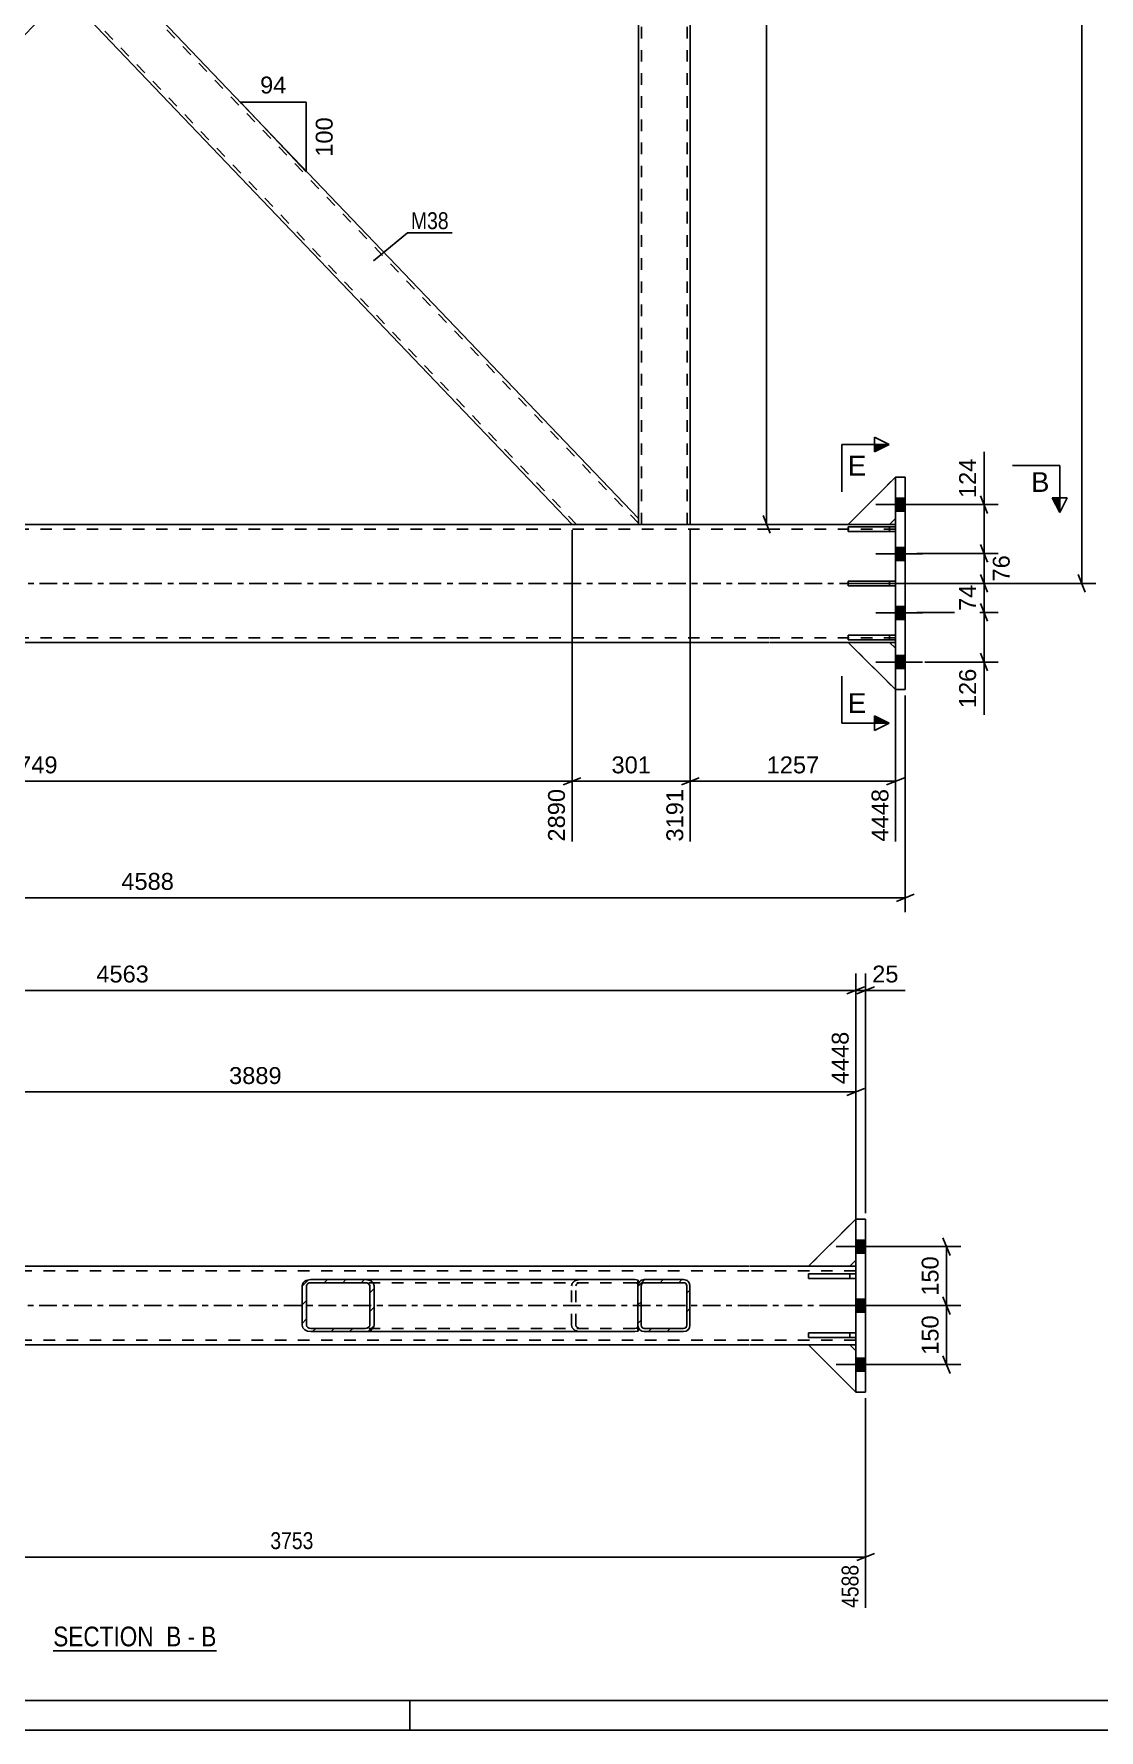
# Model space of a CAD drawing. Header units: millimetres. Extents: x 0 to 841, y 0 to 594.
# Drawn here: x 147.3 to 327.8, y 0 to 287.3 of the extents above; entities that cross this region are included whole.
import ezdxf

# ---------------------------------------------------------------- set-up
doc = ezdxf.new("R2010")
doc.units = ezdxf.units.MM
doc.linetypes.add('DXK_LINE_DOT2', pattern=[3.9198, 1.9599, -1.9599])
doc.linetypes.add('DXK_LINE_DOT3', pattern=[5.9187, 2.979, -0.9799, 0.9799, -0.9799])
doc.styles.add('Arial', font='ARIAL.TTF', dxfattribs={"height": 0.2})
doc.styles.add('Arial Narrow', font='ARIALN.TTF', dxfattribs={"height": 0.2})

# ---------------------------------------------------------------- blocks, each defined once
blk = doc.blocks.new('Unknown-318890635-1126')
at = {"color": 5, "linetype": 'Continuous'}
for p, q in [((5, 5), (836, 5)), ((211, 0), (211, 5)), ((0, 0), (841, 0))]:
    blk.add_line(p, q, dxfattribs=at)
blk = doc.blocks.new('Unknown-318890635-17 - 2607')
at = {"color": 6, "linetype": 'Continuous'}
blk.add_line((150.57, 13.44), (178.22, 13.44), dxfattribs=at)
at = {"color": 0, "linetype": 'Continuous'}
blk.add_wipeout([(168.68, 14.19), (168.68, 17.69), (150.57, 17.69), (150.57, 14.19)], dxfattribs=at)
at = {"color": 7, "linetype": 'Continuous', "style": 'Arial Narrow'}
blk.add_text('SECTION ', height=3.34, dxfattribs=at).set_placement((150.57, 14.19))
at = {"color": 0, "linetype": 'Continuous'}
blk.add_wipeout([(172.29, 14.19), (172.29, 17.69), (169.73, 17.69), (169.73, 14.19)], dxfattribs=at)
blk.add_wipeout([(174.61, 14.19), (174.61, 17.69), (173.34, 17.69), (173.34, 14.19)], dxfattribs=at)
at = {"color": 7, "linetype": 'Continuous', "style": 'Arial Narrow'}
blk.add_text('B', height=3.34, dxfattribs=at).set_placement((169.73, 14.19))
at = {"color": 0, "linetype": 'Continuous'}
blk.add_wipeout([(178.22, 14.19), (178.22, 17.69), (175.66, 17.69), (175.66, 14.19)], dxfattribs=at)
at = {"color": 7, "linetype": 'Continuous', "style": 'Arial Narrow'}
for s, p in [('B', (175.66, 14.19)), ('-', (173.34, 14.19))]:
    blk.add_text(s, height=3.34, dxfattribs=at).set_placement(p)
blk = doc.blocks.new('Bolt-318890635-4436 - 4290')
at = {"linetype": 'Continuous'}
for points in [[(293.31, 208.7), (293.31, 206.5), (294.97, 206.5), (294.97, 208.7)], [(293.31, 208.7), (293.31, 206.5), (294.97, 206.5), (294.97, 208.7)], [(293.31, 208.7), (293.31, 206.5), (294.97, 206.5), (294.97, 208.7)], [(293.31, 200.36), (293.31, 198.16), (294.97, 198.16), (294.97, 200.36)], [(293.31, 200.36), (293.31, 198.16), (294.97, 198.16), (294.97, 200.36)], [(293.31, 190.36), (293.31, 188.16), (294.97, 188.16), (294.97, 190.36)], [(293.31, 190.36), (293.31, 188.16), (294.97, 188.16), (294.97, 190.36)], [(293.31, 182.03), (293.31, 179.83), (294.97, 179.83), (294.97, 182.03)], [(293.31, 182.03), (293.31, 179.83), (294.97, 179.83), (294.97, 182.03)], [(293.31, 182.03), (293.31, 179.83), (294.97, 179.83), (294.97, 182.03)]]:
    blk.add_hatch(color=1, dxfattribs=at).paths.add_polyline_path(points)
at = {"color": 1, "linetype": 'Continuous'}
for p, q in [((297.91, 207.6), (289.97, 207.6)), ((297.91, 207.6), (289.97, 207.6)), ((297.91, 207.6), (289.97, 207.6)), ((294.97, 208.7), (293.31, 208.7)), ((294.97, 208.7), (293.31, 208.7)), ((294.97, 208.7), (293.31, 208.7)), ((294.97, 206.5), (293.31, 206.5)), ((294.97, 206.5), (293.31, 206.5)), ((294.97, 206.5), (293.31, 206.5)), ((297.91, 199.26), (289.97, 199.26)), ((297.91, 199.26), (289.97, 199.26)), ((294.97, 200.36), (293.31, 200.36)), ((294.97, 200.36), (293.31, 200.36)), ((294.97, 198.16), (293.31, 198.16)), ((294.97, 198.16), (293.31, 198.16)), ((294.97, 190.36), (293.31, 190.36)), ((294.97, 190.36), (293.31, 190.36)), ((297.91, 189.26), (289.97, 189.26)), ((297.91, 189.26), (289.97, 189.26)), ((294.97, 188.16), (293.31, 188.16)), ((294.97, 188.16), (293.31, 188.16)), ((294.97, 182.03), (293.31, 182.03)), ((294.97, 182.03), (293.31, 182.03)), ((294.97, 182.03), (293.31, 182.03)), ((297.91, 180.93), (289.97, 180.93)), ((297.91, 180.93), (289.97, 180.93)), ((297.91, 180.93), (289.97, 180.93)), ((294.97, 179.83), (293.31, 179.83)), ((294.97, 179.83), (293.31, 179.83)), ((294.97, 179.83), (293.31, 179.83))]:
    blk.add_line(p, q, dxfattribs=at)
blk = doc.blocks.new('Part-318890635-4358 - 4290')
at = {"color": 7, "linetype": 'DXK_LINE_DOT2'}
for p, q in [((249.74, 396.93), (258.54, 396.93)), ((249.74, 395.96), (249.74, 396.93)), ((250.27, 204.26), (250.27, 396.93)), ((258.01, 204.26), (258.01, 396.93)), ((249.74, 204.26), (249.74, 205.23)), ((258.54, 204.26), (249.74, 204.26))]:
    blk.add_line(p, q, dxfattribs=at)
at = {"color": 2, "linetype": 'Continuous'}
for p, q in [((258.54, 396.93), (258.54, 204.26)), ((249.74, 205.23), (249.74, 395.96))]:
    blk.add_line(p, q, dxfattribs=at)
blk = doc.blocks.new('Part-318890635-4422 - 4290')
at = {"color": 7, "linetype": 'DXK_LINE_DOT2'}
for p, q in [((285.31, 184.26), (292.31, 184.26)), ((293.31, 176.26), (285.31, 184.26)), ((292.31, 184.26), (293.31, 183.26)), ((293.31, 183.26), (293.31, 176.26))]:
    blk.add_line(p, q, dxfattribs=at)
blk = doc.blocks.new('Part-318890635-4416 - 4290')
at = {"color": 2, "linetype": 'Continuous'}
for p, q in [((285.31, 193.86), (285.31, 194.66)), ((293.31, 194.66), (285.31, 194.66)), ((293.31, 193.86), (285.31, 193.86)), ((293.31, 193.86), (293.31, 194.66))]:
    blk.add_line(p, q, dxfattribs=at)
at = {"color": 7, "linetype": 'DXK_LINE_DOT2'}
for p, q in [((292.31, 193.86), (292.31, 194.66)), ((293.31, 194.66), (293.31, 194.66)), ((293.31, 194.66), (293.31, 194.66)), ((293.31, 193.86), (293.31, 193.86)), ((293.31, 193.86), (293.31, 193.86))]:
    blk.add_line(p, q, dxfattribs=at)
blk = doc.blocks.new('Part-318890635-4352 - 4290')
at = {"color": 2, "linetype": 'Continuous'}
for p, q in [((153.21, 295), (158.56, 300.6)), ((249.74, 205.23), (158.56, 300.6)), ((152.47, 294.23), (153.21, 295)), ((238.49, 204.26), (152.47, 294.23)), ((249.74, 204.78), (249.74, 205.23)), ((249.76, 204.26), (249.74, 204.78))]:
    blk.add_line(p, q, dxfattribs=at)
at = {"color": 7, "linetype": 'DXK_LINE_DOT2'}
for p, q in [((249.74, 204.46), (158.19, 300.21)), ((152.53, 294.29), (153.21, 295)), ((152.84, 294.61), (152.87, 294.64)), ((239.23, 204.26), (152.84, 294.61)), ((249.76, 204.26), (238.49, 204.26)), ((249.74, 204.26), (249.74, 204.46)), ((249.74, 204.28), (249.74, 204.26))]:
    blk.add_line(p, q, dxfattribs=at)
blk = doc.blocks.new('Part-318890635-4377 - 4290')
at = {"color": 7, "linetype": 'DXK_LINE_DOT2'}
for p, q in [((55.2, 204.46), (239.23, 396.93)), ((65.72, 204.26), (249.74, 396.73)), ((249.76, 396.93), (238.49, 396.93)), ((249.74, 396.73), (249.74, 396.93)), ((152.47, 306.96), (146.38, 300.6)), ((152.47, 294.23), (158.56, 300.6)), ((66.45, 204.26), (55.19, 204.26)), ((55.2, 204.26), (55.2, 204.46))]:
    blk.add_line(p, q, dxfattribs=at)
at = {"color": 7, "linetype": 'DXK_LINE_DOT3'}
blk.add_line((60.37, 204.26), (244.58, 396.93), dxfattribs=at)
at = {"color": 2, "linetype": 'Continuous'}
for p, q in [((238.49, 396.93), (152.47, 306.96)), ((249.74, 396.41), (249.76, 396.93)), ((249.74, 395.96), (158.56, 300.6)), ((249.74, 395.96), (249.74, 396.41)), ((55.2, 205.23), (146.38, 300.6)), ((66.45, 204.26), (152.47, 294.23)), ((55.2, 204.78), (55.19, 204.26)), ((55.2, 205.23), (55.2, 204.78))]:
    blk.add_line(p, q, dxfattribs=at)
blk = doc.blocks.new('Part-318890635-4424 - 4290')
at = {"color": 7, "linetype": 'DXK_LINE_DOT2'}
for p, q in [((293.31, 212.26), (285.31, 204.26)), ((293.31, 205.26), (293.31, 212.26)), ((285.31, 204.26), (292.31, 204.26)), ((292.31, 204.26), (293.31, 205.26))]:
    blk.add_line(p, q, dxfattribs=at)
blk = doc.blocks.new('Part-318890635-4415 - 4290')
at = {"color": 2, "linetype": 'Continuous'}
for p, q in [((294.97, 212.26), (293.31, 212.26)), ((293.31, 212.26), (293.31, 176.26)), ((294.97, 212.26), (294.97, 176.26)), ((294.97, 176.26), (293.31, 176.26))]:
    blk.add_line(p, q, dxfattribs=at)
blk = doc.blocks.new('Part-318890635-4417 - 4290')
at = {"color": 2, "linetype": 'Continuous'}
for p, q in [((285.31, 203.03), (285.31, 203.83)), ((293.31, 203.83), (285.31, 203.83)), ((293.31, 203.03), (285.31, 203.03)), ((293.31, 203.03), (293.31, 203.83))]:
    blk.add_line(p, q, dxfattribs=at)
at = {"color": 7, "linetype": 'DXK_LINE_DOT2'}
for p, q in [((292.31, 203.03), (292.31, 203.83)), ((293.31, 203.83), (293.31, 203.83)), ((293.31, 203.83), (293.31, 203.83)), ((293.31, 203.03), (293.31, 203.03)), ((293.31, 203.03), (293.31, 203.03))]:
    blk.add_line(p, q, dxfattribs=at)
blk = doc.blocks.new('Part-318890635-4418 - 4290')
at = {"color": 2, "linetype": 'Continuous'}
for p, q in [((285.31, 184.7), (285.31, 185.5)), ((293.31, 185.5), (285.31, 185.5)), ((293.31, 184.7), (285.31, 184.7)), ((293.31, 184.7), (293.31, 185.5))]:
    blk.add_line(p, q, dxfattribs=at)
at = {"color": 7, "linetype": 'DXK_LINE_DOT2'}
for p, q in [((292.31, 184.7), (292.31, 185.5)), ((293.31, 185.5), (293.31, 185.5)), ((293.31, 185.5), (293.31, 185.5)), ((293.31, 184.7), (293.31, 184.7)), ((293.31, 184.7), (293.31, 184.7))]:
    blk.add_line(p, q, dxfattribs=at)
blk = doc.blocks.new('Part-318890635-4409 - 4290')
at = {"color": 2, "linetype": 'Continuous'}
for p, q in [((45.8, 195.3), (45.8, 204.26)), ((271.87, 204.26), (45.8, 204.26)), ((285.31, 204.26), (271.97, 204.26)), ((293.31, 204.26), (292.31, 204.26)), ((271.87, 184.26), (63.47, 184.26)), ((285.31, 184.26), (271.97, 184.26)), ((293.31, 184.26), (292.31, 184.26))]:
    blk.add_line(p, q, dxfattribs=at)
at = {"color": 7, "linetype": 'DXK_LINE_DOT2'}
for p, q in [((292.31, 204.26), (285.31, 204.26)), ((293.31, 184.26), (293.31, 204.26)), ((271.87, 203.46), (45.8, 203.46)), ((293.31, 203.46), (271.97, 203.46)), ((45.8, 184.26), (45.8, 195.3)), ((271.87, 185.06), (45.8, 185.06)), ((63.47, 184.26), (45.8, 184.26)), ((293.31, 185.06), (271.97, 185.06)), ((292.31, 184.26), (285.31, 184.26))]:
    blk.add_line(p, q, dxfattribs=at)
at = {"color": 7, "linetype": 'DXK_LINE_DOT3'}
for p, q in [((35.8, 194.26), (271.87, 194.26)), ((271.97, 194.26), (303.31, 194.26))]:
    blk.add_line(p, q, dxfattribs=at)
blk = doc.blocks.new('Part-318890635-4419 - 4290')
at = {"color": 7, "linetype": 'DXK_LINE_DOT2'}
for p, q in [((293.31, 194.66), (285.31, 194.66)), ((285.31, 194.66), (285.31, 193.86)), ((285.31, 193.86), (293.31, 193.86)), ((292.31, 193.86), (292.31, 194.66)), ((293.31, 193.86), (293.31, 194.66))]:
    blk.add_line(p, q, dxfattribs=at)
blk = doc.blocks.new('Part-318890635-4420 - 4290')
at = {"color": 7, "linetype": 'DXK_LINE_DOT2'}
for p, q in [((293.31, 203.83), (285.31, 203.83)), ((285.31, 203.83), (285.31, 203.03)), ((285.31, 203.03), (293.31, 203.03)), ((292.31, 203.03), (292.31, 203.83)), ((293.31, 203.03), (293.31, 203.83))]:
    blk.add_line(p, q, dxfattribs=at)
blk = doc.blocks.new('Part-318890635-4421 - 4290')
at = {"color": 7, "linetype": 'DXK_LINE_DOT2'}
for p, q in [((293.31, 185.5), (285.31, 185.5)), ((285.31, 185.5), (285.31, 184.7)), ((285.31, 184.7), (293.31, 184.7)), ((292.31, 184.7), (292.31, 185.5)), ((293.31, 184.7), (293.31, 185.5))]:
    blk.add_line(p, q, dxfattribs=at)
blk = doc.blocks.new('Part-318890635-4423 - 4290')
at = {"color": 2, "linetype": 'Continuous'}
for p, q in [((285.31, 184.26), (292.31, 184.26)), ((293.31, 176.26), (285.31, 184.26)), ((292.31, 184.26), (293.31, 183.26))]:
    blk.add_line(p, q, dxfattribs=at)
at = {"color": 7, "linetype": 'DXK_LINE_DOT2'}
for p, q in [((293.31, 183.26), (293.31, 183.26)), ((293.31, 183.26), (293.31, 176.26)), ((293.31, 183.26), (293.31, 183.26)), ((293.31, 176.26), (293.31, 176.26)), ((293.31, 176.26), (293.31, 176.26))]:
    blk.add_line(p, q, dxfattribs=at)
blk = doc.blocks.new('Part-318890635-4425 - 4290')
at = {"color": 2, "linetype": 'Continuous'}
for p, q in [((293.31, 212.26), (285.31, 204.26)), ((292.31, 204.26), (285.31, 204.26)), ((293.31, 205.26), (292.31, 204.26))]:
    blk.add_line(p, q, dxfattribs=at)
at = {"color": 7, "linetype": 'DXK_LINE_DOT2'}
for p, q in [((293.31, 205.26), (293.31, 212.26)), ((293.31, 212.26), (293.31, 212.26)), ((293.31, 212.26), (293.31, 212.26)), ((293.31, 205.26), (293.31, 205.26)), ((293.31, 205.26), (293.31, 205.26))]:
    blk.add_line(p, q, dxfattribs=at)
blk = doc.blocks.new('Part-318890635-2615 - 2607')
at = {"color": 2, "linetype": 'Continuous'}
for p, q in [((288.24, 86.58), (286.57, 86.58)), ((286.57, 86.58), (286.57, 57.25)), ((288.24, 86.58), (288.24, 57.25)), ((288.24, 57.25), (286.57, 57.25))]:
    blk.add_line(p, q, dxfattribs=at)
blk = doc.blocks.new('Part-318890635-2619 - 2607')
at = {"color": 2, "linetype": 'Continuous'}
for p, q in [((285.57, 65.25), (278.57, 65.25)), ((278.57, 65.25), (286.57, 57.25)), ((286.57, 64.25), (285.57, 65.25))]:
    blk.add_line(p, q, dxfattribs=at)
at = {"color": 7, "linetype": 'DXK_LINE_DOT2'}
for p, q in [((286.57, 64.25), (286.57, 64.25)), ((286.57, 64.25), (286.57, 64.25)), ((286.57, 57.25), (286.57, 64.25)), ((286.57, 57.25), (286.57, 64.25)), ((286.57, 57.25), (286.57, 57.25)), ((286.57, 57.25), (286.57, 57.25))]:
    blk.add_line(p, q, dxfattribs=at)
blk = doc.blocks.new('Part-318890635-2677 - 2607')
at = {"linetype": 'Continuous'}
h = blk.add_hatch(dxfattribs=at)
h.set_pattern_fill('', scale=0.7, style=0, pattern_type=0)
h.set_pattern_definition([(45, (257.8136, 67.5938), (-1.57154, 1.57154), [])])
h.paths.add_polyline_path([(257.41, 67.51), (257.81, 67.59), (258.16, 67.83), (258.39, 68.17), (258.47, 68.58), (258.47, 75.25), (258.39, 75.65), (258.16, 76), (257.81, 76.23), (257.41, 76.31), (250.74, 76.31), (250.33, 76.23), (249.98, 76), (249.75, 75.65), (249.67, 75.25), (249.67, 68.58), (249.75, 68.17), (249.98, 67.83), (250.33, 67.59), (250.74, 67.51)])
h.paths.add_polyline_path([(250.53, 68.09), (250.36, 68.2), (250.25, 68.38), (250.21, 68.58), (250.21, 75.25), (250.25, 75.45), (250.36, 75.62), (250.53, 75.74), (250.74, 75.78), (257.41, 75.78), (257.61, 75.74), (257.78, 75.62), (257.9, 75.45), (257.94, 75.25), (257.94, 68.58), (257.9, 68.38), (257.78, 68.2), (257.61, 68.09), (257.41, 68.05), (250.74, 68.05)])
at = {"color": 7, "linetype": 'DXK_LINE_DOT2'}
for p, q in [((249.67, 75.25), (249.75, 75.65)), ((249.67, 68.58), (249.67, 75.25)), ((250.25, 75.45), (250.21, 75.25)), ((250.21, 68.58), (250.21, 75.25)), ((250.33, 76.23), (250.74, 76.31)), ((250.74, 75.78), (250.53, 75.74)), ((257.41, 76.31), (250.74, 76.31)), ((250.74, 75.78), (257.41, 75.78)), ((257.41, 76.31), (257.41, 76.31)), ((257.41, 76.31), (257.81, 76.23)), ((257.61, 75.74), (257.41, 75.78)), ((257.94, 75.25), (257.9, 75.45)), ((257.94, 68.58), (257.94, 75.25)), ((258.39, 75.65), (258.47, 75.25)), ((258.47, 68.58), (258.47, 75.25)), ((249.75, 68.17), (249.67, 68.58)), ((250.21, 68.58), (250.25, 68.38)), ((250.74, 67.51), (250.33, 67.59)), ((250.53, 68.09), (250.74, 68.05)), ((250.74, 68.05), (257.41, 68.05)), ((250.74, 67.51), (257.41, 67.51)), ((257.41, 68.05), (257.61, 68.09)), ((257.81, 67.59), (257.41, 67.51)), ((257.9, 68.38), (257.94, 68.58)), ((258.47, 68.58), (258.39, 68.17))]:
    blk.add_line(p, q, dxfattribs=at)
at = {"color": 2, "linetype": 'Continuous'}
for p, q in [((249.75, 75.65), (249.67, 75.25)), ((249.67, 75.25), (249.67, 75.25)), ((249.67, 68.58), (249.67, 75.25)), ((250.21, 75.25), (250.25, 75.45)), ((250.21, 75.25), (250.21, 75.25)), ((250.21, 68.58), (250.21, 75.25)), ((250.74, 76.31), (250.33, 76.23)), ((250.53, 75.74), (250.74, 75.78)), ((250.74, 76.31), (250.74, 76.31)), ((250.74, 76.31), (257.41, 76.31)), ((250.74, 75.78), (250.74, 75.78)), ((250.74, 75.78), (257.41, 75.78)), ((257.41, 76.31), (257.41, 76.31)), ((257.81, 76.23), (257.41, 76.31)), ((257.41, 75.78), (257.41, 75.78)), ((257.41, 75.78), (257.61, 75.74)), ((257.9, 75.45), (257.94, 75.25)), ((257.94, 75.25), (257.94, 75.25)), ((257.94, 68.58), (257.94, 75.25)), ((258.47, 75.25), (258.39, 75.65)), ((258.47, 75.25), (258.47, 75.25)), ((258.47, 68.58), (258.47, 75.25)), ((249.67, 68.58), (249.67, 68.58)), ((249.67, 68.58), (249.75, 68.17)), ((250.21, 68.58), (250.21, 68.58)), ((250.25, 68.38), (250.21, 68.58)), ((250.33, 67.59), (250.74, 67.51)), ((250.74, 68.05), (250.53, 68.09)), ((250.74, 68.05), (250.74, 68.05)), ((250.74, 68.05), (257.41, 68.05)), ((250.74, 67.51), (250.74, 67.51)), ((250.74, 67.51), (257.41, 67.51)), ((257.61, 68.09), (257.41, 68.05)), ((257.41, 68.05), (257.41, 68.05)), ((257.41, 67.51), (257.81, 67.59)), ((257.41, 67.51), (257.41, 67.51)), ((257.94, 68.58), (257.9, 68.38)), ((257.94, 68.58), (257.94, 68.58)), ((258.39, 68.17), (258.47, 68.58)), ((258.47, 68.58), (258.47, 68.58))]:
    blk.add_line(p, q, dxfattribs=at)
at = {"color": 7, "linetype": 'DXK_LINE_DOT2'}
for centre, radius, start, end in [((250.74, 75.25), 1.07, 112.5, 157.5), ((250.74, 75.25), 0.533, 112.5, 157.5), ((257.41, 75.25), 0.533, 22.5, 67.5), ((257.41, 75.25), 1.07, 22.5, 67.5), ((250.74, 68.58), 1.07, 202.5, 247.5), ((250.74, 68.58), 0.533, 202.5, 247.5), ((257.41, 68.58), 0.533, 292.5, 337.5), ((257.41, 68.58), 1.07, 292.5, 337.5)]:
    blk.add_arc(centre, radius, start, end, dxfattribs=at)
at = {"color": 2, "linetype": 'Continuous'}
for centre, radius, start, end in [((250.74, 75.25), 1.07, 112.5, 157.5), ((250.74, 75.25), 0.533, 112.5, 157.5), ((257.41, 75.25), 0.533, 22.5, 67.5), ((257.41, 75.25), 1.07, 22.5, 67.5), ((250.74, 68.58), 1.07, 202.5, 247.5), ((250.74, 68.58), 0.533, 202.5, 247.5), ((257.41, 68.58), 0.533, 292.5, 337.5), ((257.41, 68.58), 1.07, 292.5, 337.5)]:
    blk.add_arc(centre, radius, start, end, dxfattribs=at)
blk = doc.blocks.new('Part-318890635-2613 - 2607')
at = {"color": 2, "linetype": 'Continuous'}
for p, q in [((45.74, 78.58), (45.74, 76.98)), ((268.47, 78.58), (45.74, 78.58)), ((286.57, 78.58), (268.57, 78.58)), ((45.74, 66.85), (45.74, 76.98)), ((45.74, 65.25), (45.74, 66.85)), ((268.47, 65.25), (45.74, 65.25)), ((278.57, 65.25), (268.57, 65.25)), ((286.57, 65.25), (285.57, 65.25))]:
    blk.add_line(p, q, dxfattribs=at)
at = {"color": 7, "linetype": 'DXK_LINE_DOT2'}
for p, q in [((45.74, 78.58), (45.74, 78.11)), ((268.47, 77.78), (45.74, 77.78)), ((286.57, 77.78), (268.57, 77.78)), ((286.57, 78.58), (286.57, 65.25)), ((45.74, 66.85), (45.74, 65.37)), ((268.47, 66.05), (45.74, 66.05)), ((286.57, 66.05), (268.57, 66.05)), ((285.57, 65.25), (278.57, 65.25))]:
    blk.add_line(p, q, dxfattribs=at)
at = {"color": 7, "linetype": 'DXK_LINE_DOT3'}
for p, q in [((35.74, 71.91), (268.47, 71.91)), ((268.57, 71.91), (296.57, 71.91))]:
    blk.add_line(p, q, dxfattribs=at)
blk = doc.blocks.new('Part-318890635-2622 - 2607')
at = {"color": 7, "linetype": 'DXK_LINE_DOT2'}
for p, q in [((285.57, 65.25), (278.57, 65.25)), ((278.57, 65.25), (286.57, 57.25)), ((286.57, 64.25), (285.57, 65.25)), ((286.57, 57.25), (286.57, 64.25)), ((286.57, 64.25), (286.57, 57.25))]:
    blk.add_line(p, q, dxfattribs=at)
blk = doc.blocks.new('Part-318890635-2680 - 2607')
at = {"linetype": 'Continuous'}
h = blk.add_hatch(dxfattribs=at)
h.set_pattern_fill('', scale=0.7, style=0, pattern_type=0)
h.set_pattern_definition([(45, (204.0221, 67.5938), (-1.57154, 1.57154), [])])
h.paths.add_polyline_path([(203.46, 67.51), (204.02, 67.59), (204.5, 67.83), (204.82, 68.17), (204.93, 68.58), (204.93, 75.25), (204.82, 75.65), (204.5, 76), (204.02, 76.23), (203.46, 76.31), (194.23, 76.31), (193.67, 76.23), (193.19, 76), (192.87, 75.65), (192.76, 75.25), (192.76, 68.58), (192.87, 68.17), (193.19, 67.83), (193.67, 67.59), (194.23, 67.51)])
h.paths.add_polyline_path([(193.95, 68.09), (193.71, 68.2), (193.55, 68.38), (193.5, 68.58), (193.5, 75.25), (193.55, 75.45), (193.71, 75.62), (193.95, 75.74), (194.23, 75.78), (203.46, 75.78), (203.74, 75.74), (203.98, 75.62), (204.14, 75.45), (204.2, 75.25), (204.2, 68.58), (204.14, 68.38), (203.98, 68.2), (203.74, 68.09), (203.46, 68.05), (194.23, 68.05)])
at = {"color": 2, "linetype": 'Continuous'}
for p, q in [((192.87, 75.65), (192.76, 75.25)), ((192.76, 68.58), (192.76, 75.25)), ((193.5, 75.25), (193.55, 75.45)), ((193.5, 68.58), (193.5, 75.25)), ((194.23, 76.31), (193.67, 76.23)), ((193.95, 75.74), (194.23, 75.78)), ((194.23, 76.31), (203.46, 76.31)), ((194.23, 75.78), (203.46, 75.78)), ((249.12, 76.31), (203.46, 76.31)), ((204.02, 76.23), (203.46, 76.31)), ((203.46, 75.78), (203.74, 75.74)), ((204.14, 75.45), (204.2, 75.25)), ((204.2, 68.58), (204.2, 75.25)), ((204.93, 75.25), (204.82, 75.65)), ((204.93, 68.58), (204.93, 75.25)), ((249.12, 76.31), (249.69, 76.23)), ((249.67, 75.59), (249.69, 76.23)), ((249.69, 76.23), (249.67, 76)), ((249.67, 76), (249.67, 75.65)), ((249.67, 75.65), (249.67, 75.25)), ((192.76, 68.58), (192.87, 68.17)), ((193.55, 68.38), (193.5, 68.58)), ((193.67, 67.59), (194.23, 67.51)), ((194.23, 68.05), (193.95, 68.09)), ((194.23, 68.05), (203.46, 68.05)), ((194.23, 67.51), (203.46, 67.51)), ((203.74, 68.09), (203.46, 68.05)), ((203.46, 67.51), (204.02, 67.59)), ((249.12, 67.51), (203.46, 67.51)), ((204.2, 68.58), (204.14, 68.38)), ((204.82, 68.17), (204.93, 68.58)), ((249.12, 67.51), (249.69, 67.59)), ((249.67, 67.83), (249.67, 68.58)), ((249.69, 67.59), (249.67, 68.23)), ((249.69, 67.59), (249.67, 67.83))]:
    blk.add_line(p, q, dxfattribs=at)
at = {"color": 7, "linetype": 'DXK_LINE_DOT2'}
for p, q in [((203.46, 76.31), (194.23, 76.31)), ((249.12, 75.78), (194.23, 75.78)), ((238.42, 75.25), (238.54, 75.65)), ((238.42, 68.58), (238.42, 75.25)), ((239.22, 75.45), (239.16, 75.25)), ((239.16, 68.58), (239.16, 75.25)), ((239.33, 76.23), (239.9, 76.31)), ((239.9, 75.78), (239.62, 75.74)), ((249.41, 75.74), (249.12, 75.78)), ((249.64, 75.62), (249.41, 75.74)), ((249.67, 75.59), (249.64, 75.62)), ((249.67, 68.58), (249.67, 75.25)), ((249.12, 68.05), (194.23, 68.05)), ((203.46, 67.51), (194.23, 67.51)), ((238.54, 68.17), (238.42, 68.58)), ((239.16, 68.58), (239.22, 68.38)), ((239.9, 67.51), (239.33, 67.59)), ((239.62, 68.09), (239.9, 68.05)), ((249.12, 68.05), (249.41, 68.09)), ((249.41, 68.09), (249.64, 68.2)), ((249.64, 68.2), (249.67, 68.23)), ((249.67, 68.23), (249.67, 68.38))]:
    blk.add_line(p, q, dxfattribs=at)
at = {"color": 2, "linetype": 'Continuous'}
for centre, radius, start, end in [((194, 74.93), 1.35, 104.3888, 147.3288), ((194.12, 75.09), 0.673, 104.3888, 147.3288), ((203.57, 75.09), 0.673, 32.6712, 75.6112), ((203.69, 74.93), 1.35, 32.6712, 75.6112), ((194, 68.9), 1.35, 212.6712, 255.6112), ((194.12, 68.74), 0.673, 212.6712, 255.6112), ((203.57, 68.74), 0.673, 284.3888, 327.3288), ((203.69, 68.9), 1.35, 284.3888, 327.3288)]:
    blk.add_arc(centre, radius, start, end, dxfattribs=at)
at = {"color": 7, "linetype": 'DXK_LINE_DOT2'}
for centre, radius, start, end in [((239.67, 74.93), 1.35, 104.3888, 147.3288), ((239.78, 75.09), 0.673, 104.3888, 147.3288), ((239.67, 68.9), 1.35, 212.6712, 255.6112), ((239.78, 68.74), 0.673, 212.6712, 255.6112)]:
    blk.add_arc(centre, radius, start, end, dxfattribs=at)
blk = doc.blocks.new('Part-318890635-2616 - 2607')
at = {"color": 7, "linetype": 'DXK_LINE_DOT2'}
for p, q in [((285.57, 65.25), (278.57, 65.25)), ((278.57, 65.25), (286.57, 57.25)), ((286.57, 64.25), (285.57, 65.25)), ((286.57, 57.25), (286.57, 64.25)), ((286.57, 64.25), (286.57, 57.25))]:
    blk.add_line(p, q, dxfattribs=at)
blk = doc.blocks.new('Part-318890635-2625 - 2607')
at = {"color": 7, "linetype": 'DXK_LINE_DOT2'}
for p, q in [((278.57, 78.58), (286.57, 86.58)), ((286.57, 86.58), (286.57, 79.58)), ((286.57, 79.58), (286.57, 86.58)), ((285.57, 78.58), (278.57, 78.58)), ((286.57, 79.58), (285.57, 78.58))]:
    blk.add_line(p, q, dxfattribs=at)
blk = doc.blocks.new('Part-318890635-2628 - 2607')
at = {"color": 2, "linetype": 'Continuous'}
for p, q in [((286.57, 86.58), (278.57, 78.58)), ((285.57, 78.58), (278.57, 78.58)), ((286.57, 79.58), (285.57, 78.58))]:
    blk.add_line(p, q, dxfattribs=at)
at = {"color": 7, "linetype": 'DXK_LINE_DOT2'}
for p, q in [((286.57, 86.58), (286.57, 86.58)), ((286.57, 86.58), (286.57, 79.58)), ((286.57, 86.58), (286.57, 86.58)), ((286.57, 79.58), (286.57, 86.58)), ((286.57, 79.58), (286.57, 79.58)), ((286.57, 79.58), (286.57, 79.58))]:
    blk.add_line(p, q, dxfattribs=at)
blk = doc.blocks.new('Part-318890635-2631 - 2607')
at = {"color": 7, "linetype": 'DXK_LINE_DOT2'}
for p, q in [((278.57, 78.58), (286.57, 86.58)), ((286.57, 86.58), (286.57, 79.58)), ((286.57, 79.58), (286.57, 86.58)), ((285.57, 78.58), (278.57, 78.58)), ((286.57, 79.58), (285.57, 78.58))]:
    blk.add_line(p, q, dxfattribs=at)
blk = doc.blocks.new('Part-318890635-2632 - 2607')
at = {"color": 7, "linetype": 'DXK_LINE_DOT2'}
for p, q in [((286.57, 77.31), (278.57, 77.31)), ((278.57, 77.31), (278.57, 76.51)), ((286.57, 76.51), (278.57, 76.51)), ((285.57, 77.31), (285.57, 76.51)), ((286.57, 76.51), (286.57, 77.31)), ((286.57, 77.31), (286.57, 76.51))]:
    blk.add_line(p, q, dxfattribs=at)
blk = doc.blocks.new('Part-318890635-2633 - 2607')
at = {"color": 7, "linetype": 'DXK_LINE_DOT2'}
for p, q in [((286.57, 67.31), (278.57, 67.31)), ((278.57, 67.31), (278.57, 66.51)), ((286.57, 66.51), (278.57, 66.51)), ((285.57, 66.51), (285.57, 67.31)), ((286.57, 66.51), (286.57, 67.31)), ((286.57, 67.31), (286.57, 66.51))]:
    blk.add_line(p, q, dxfattribs=at)
blk = doc.blocks.new('Part-318890635-2634 - 2607')
at = {"color": 2, "linetype": 'Continuous'}
for p, q in [((278.57, 76.98), (278.57, 77.31)), ((286.57, 77.31), (278.57, 77.31)), ((278.57, 76.98), (278.57, 76.51)), ((286.57, 76.51), (278.57, 76.51)), ((286.57, 77.31), (286.57, 77.31)), ((286.57, 76.51), (286.57, 77.31)), ((286.57, 76.51), (286.57, 76.51))]:
    blk.add_line(p, q, dxfattribs=at)
at = {"color": 7, "linetype": 'DXK_LINE_DOT2'}
for p, q in [((278.57, 76.98), (278.57, 76.98)), ((285.57, 76.51), (285.57, 77.31)), ((286.57, 77.31), (286.57, 76.51)), ((286.57, 77.31), (286.57, 77.31)), ((286.57, 77.31), (286.57, 77.31)), ((286.57, 76.51), (286.57, 76.51)), ((286.57, 76.51), (286.57, 76.51))]:
    blk.add_line(p, q, dxfattribs=at)
blk = doc.blocks.new('Part-318890635-2635 - 2607')
at = {"color": 2, "linetype": 'Continuous'}
for p, q in [((278.57, 66.85), (278.57, 67.31)), ((286.57, 67.31), (278.57, 67.31)), ((278.57, 66.51), (278.57, 66.84)), ((286.57, 66.51), (278.57, 66.51)), ((286.57, 67.31), (286.57, 67.31)), ((286.57, 66.51), (286.57, 67.31)), ((286.57, 66.51), (286.57, 66.51))]:
    blk.add_line(p, q, dxfattribs=at)
at = {"color": 7, "linetype": 'DXK_LINE_DOT2'}
for p, q in [((278.57, 66.84), (278.57, 66.85)), ((285.57, 66.51), (285.57, 67.31)), ((286.57, 67.31), (286.57, 66.51)), ((286.57, 67.31), (286.57, 67.31)), ((286.57, 67.31), (286.57, 67.31)), ((286.57, 66.51), (286.57, 66.51)), ((286.57, 66.51), (286.57, 66.51))]:
    blk.add_line(p, q, dxfattribs=at)
blk = doc.blocks.new('Bolt-318890635-2667 - 2607')
at = {"linetype": 'Continuous'}
for points in [[(286.57, 83.01), (286.57, 80.81), (288.24, 80.81), (288.24, 83.01)], [(286.57, 83.01), (286.57, 80.81), (288.24, 80.81), (288.24, 83.01)], [(286.57, 83.01), (286.57, 80.81), (288.24, 80.81), (288.24, 83.01)], [(286.57, 83.01), (286.57, 80.81), (288.24, 80.81), (288.24, 83.01)], [(286.57, 73.01), (286.57, 70.81), (288.24, 70.81), (288.24, 73.01)], [(286.57, 73.01), (286.57, 70.81), (288.24, 70.81), (288.24, 73.01)], [(286.57, 63.01), (286.57, 60.81), (288.24, 60.81), (288.24, 63.01)], [(286.57, 63.01), (286.57, 60.81), (288.24, 60.81), (288.24, 63.01)], [(286.57, 63.01), (286.57, 60.81), (288.24, 60.81), (288.24, 63.01)], [(286.57, 63.01), (286.57, 60.81), (288.24, 60.81), (288.24, 63.01)]]:
    blk.add_hatch(color=1, dxfattribs=at).paths.add_polyline_path(points)
at = {"color": 1, "linetype": 'Continuous'}
for p, q in [((291.17, 81.91), (283.24, 81.91)), ((291.17, 81.91), (283.24, 81.91)), ((291.17, 81.91), (283.24, 81.91)), ((291.17, 81.91), (283.24, 81.91)), ((288.24, 83.01), (286.57, 83.01)), ((288.24, 83.01), (286.57, 83.01)), ((288.24, 83.01), (286.57, 83.01)), ((288.24, 83.01), (286.57, 83.01)), ((288.24, 80.81), (286.57, 80.81)), ((288.24, 80.81), (286.57, 80.81)), ((288.24, 80.81), (286.57, 80.81)), ((288.24, 80.81), (286.57, 80.81)), ((291.17, 71.91), (283.24, 71.91)), ((291.17, 71.91), (283.24, 71.91)), ((288.24, 73.01), (286.57, 73.01)), ((288.24, 73.01), (286.57, 73.01)), ((288.24, 70.81), (286.57, 70.81)), ((288.24, 70.81), (286.57, 70.81)), ((291.17, 61.91), (283.24, 61.91)), ((291.17, 61.91), (283.24, 61.91)), ((291.17, 61.91), (283.24, 61.91)), ((291.17, 61.91), (283.24, 61.91)), ((288.24, 63.01), (286.57, 63.01)), ((288.24, 63.01), (286.57, 63.01)), ((288.24, 63.01), (286.57, 63.01)), ((288.24, 63.01), (286.57, 63.01)), ((288.24, 60.81), (286.57, 60.81)), ((288.24, 60.81), (286.57, 60.81)), ((288.24, 60.81), (286.57, 60.81)), ((288.24, 60.81), (286.57, 60.81))]:
    blk.add_line(p, q, dxfattribs=at)
blk = doc.blocks.new('StraightDimension-318890635-4776 - 4290')
at = {"color": 7, "linetype": 'Continuous'}
for p, q in [((296.91, 199.34), (311.16, 199.34)), ((307.71, 200.84), (308.91, 197.84)), ((308.31, 194.26), (308.31, 199.34)), ((308.91, 192.76), (307.71, 195.76)), ((284.97, 194.26), (311.16, 194.26))]:
    blk.add_line(p, q, dxfattribs=at)
at = {"color": 0}
blk.add_wipeout([(313.26, 199.62), (309.06, 199.62), (309.06, 193.98), (313.26, 193.98)], dxfattribs=at)
at = {"color": 3, "style": 'Arial'}
blk.add_text('76', height=2.865, rotation=90.0002, dxfattribs=at).set_placement((312.66, 194.58))
blk = doc.blocks.new('StraightDimension-318890635-4667 - 4290')
at = {"color": 7, "linetype": 'Continuous'}
for p, q in [((258.54, 203.26), (258.54, 150.53)), ((293.31, 183.26), (293.31, 150.53)), ((260.04, 161.33), (257.04, 160.13)), ((291.81, 160.13), (294.81, 161.33)), ((258.54, 160.73), (293.31, 160.73))]:
    blk.add_line(p, q, dxfattribs=at)
at = {"color": 0}
blk.add_wipeout([(280.97, 161.48), (280.97, 165.68), (270.88, 165.68), (270.88, 161.48)], dxfattribs=at)
at = {"color": 0, "linetype": 'Continuous'}
blk.add_wipeout([(292.71, 160.03), (288.51, 160.03), (288.51, 149.93), (292.71, 149.93)], dxfattribs=at)
at = {"color": 3, "style": 'Arial'}
blk.add_text('1257', height=2.865, dxfattribs=at).set_placement((271.48, 162.08))
at = {"color": 3, "linetype": 'Continuous', "style": 'Arial'}
blk.add_text('4448', height=2.865, rotation=90.0002, dxfattribs=at).set_placement((292.11, 150.53))
blk = doc.blocks.new('AngleDimension-318890635-4524 - 4290')
at = {"color": 7, "linetype": 'Continuous'}
for p, q in [((182.43, 275.62), (182.29, 275.76)), ((193.42, 275.76), (182.29, 275.76)), ((193.42, 263.99), (182.29, 275.76)), ((193.42, 263.99), (193.42, 275.76))]:
    blk.add_line(p, q, dxfattribs=at)
at = {"color": 0}
for points in [[(190.68, 276.66), (190.68, 280.86), (185.03, 280.86), (185.03, 276.66)], [(198.52, 273.81), (194.32, 273.81), (194.32, 265.94), (198.52, 265.94)]]:
    blk.add_wipeout(points, dxfattribs=at)
at = {"color": 3, "style": 'Arial'}
blk.add_text('94', height=2.865, dxfattribs=at).set_placement((185.63, 277.26))
blk.add_text('100', height=2.865, rotation=90.0002, dxfattribs=at).set_placement((197.92, 266.54))
blk = doc.blocks.new('StraightDimension-318890635-4571 - 4290')
at = {"color": 7, "linetype": 'Continuous'}
for p, q in [((294.97, 175.26), (294.97, 138.59)), ((38.14, 170.04), (38.14, 138.59)), ((39.64, 141.59), (36.64, 140.39)), ((38.14, 140.99), (294.97, 140.99)), ((293.47, 140.39), (296.47, 141.59))]:
    blk.add_line(p, q, dxfattribs=at)
at = {"color": 0}
blk.add_wipeout([(171.6, 141.74), (171.6, 145.94), (161.51, 145.94), (161.51, 141.74)], dxfattribs=at)
at = {"color": 3, "style": 'Arial'}
blk.add_text('4588', height=2.865, dxfattribs=at).set_placement((162.11, 142.34))
blk = doc.blocks.new('StraightDimension-318890635-4678 - 4290')
at = {"color": 7, "linetype": 'Continuous'}
for p, q in [((238.49, 203.26), (238.49, 150.53)), ((258.54, 203.26), (258.54, 150.53)), ((239.99, 161.33), (236.99, 160.13)), ((257.04, 160.13), (260.04, 161.33)), ((238.49, 160.73), (258.54, 160.73))]:
    blk.add_line(p, q, dxfattribs=at)
at = {"color": 0}
blk.add_wipeout([(252.45, 161.48), (252.45, 165.68), (244.58, 165.68), (244.58, 161.48)], dxfattribs=at)
at = {"color": 0, "linetype": 'Continuous'}
blk.add_wipeout([(257.94, 160.03), (253.74, 160.03), (253.74, 149.93), (257.94, 149.93)], dxfattribs=at)
at = {"color": 3, "style": 'Arial'}
blk.add_text('301', height=2.865, dxfattribs=at).set_placement((245.18, 162.08))
at = {"color": 3, "linetype": 'Continuous', "style": 'Arial'}
blk.add_text('3191', height=2.865, rotation=90.0002, dxfattribs=at).set_placement((257.34, 150.53))
blk = doc.blocks.new('StraightDimension-318890635-4694 - 4290')
at = {"color": 7, "linetype": 'Continuous'}
for p, q in [((55.2, 204.23), (55.2, 152.76)), ((238.49, 203.26), (238.49, 150.53)), ((56.7, 161.33), (53.7, 160.13)), ((236.99, 160.13), (239.99, 161.33)), ((55.2, 160.73), (238.49, 160.73))]:
    blk.add_line(p, q, dxfattribs=at)
at = {"color": 0}
blk.add_wipeout([(151.9, 161.48), (151.9, 165.68), (141.8, 165.68), (141.8, 161.48)], dxfattribs=at)
at = {"color": 0, "linetype": 'Continuous'}
blk.add_wipeout([(237.89, 160.03), (233.69, 160.03), (233.69, 149.93), (237.89, 149.93)], dxfattribs=at)
at = {"color": 3, "style": 'Arial'}
blk.add_text('2749', height=2.865, dxfattribs=at).set_placement((142.4, 162.08))
at = {"color": 3, "linetype": 'Continuous', "style": 'Arial'}
blk.add_text('2890', height=2.865, rotation=90.0002, dxfattribs=at).set_placement((237.29, 150.53))
blk = doc.blocks.new('StraightDimension-318890635-4756 - 4290')
at = {"color": 7, "linetype": 'Continuous'}
for p, q in [((307.71, 190.84), (308.91, 187.84)), ((296.91, 189.34), (310.71, 189.34)), ((308.31, 180.93), (308.31, 189.34)), ((308.91, 179.43), (307.71, 182.43)), ((298.29, 180.93), (310.71, 180.93))]:
    blk.add_line(p, q, dxfattribs=at)
at = {"color": 0}
blk.add_wipeout([(307.56, 180.4), (303.36, 180.4), (303.36, 172.53), (307.56, 172.53)], dxfattribs=at)
at = {"color": 7, "linetype": 'Continuous'}
blk.add_line((308.31, 180.93), (308.31, 172.01), dxfattribs=at)
blk.add_line((308.31, 180.93), (308.31, 172.01), dxfattribs=at)
at = {"color": 3, "style": 'Arial'}
blk.add_text('126', height=2.865, rotation=90.0002, dxfattribs=at).set_placement((306.96, 173.13))
blk = doc.blocks.new('StraightDimension-318890635-4766 - 4290')
at = {"color": 7, "linetype": 'Continuous'}
for p, q in [((307.71, 195.76), (308.91, 192.76)), ((284.97, 194.26), (310.71, 194.26)), ((308.31, 189.34), (308.31, 194.26)), ((308.91, 187.84), (307.71, 190.84)), ((296.91, 189.34), (310.71, 189.34))]:
    blk.add_line(p, q, dxfattribs=at)
at = {"color": 0}
blk.add_wipeout([(307.56, 194.62), (303.36, 194.62), (303.36, 188.98), (307.56, 188.98)], dxfattribs=at)
at = {"color": 3, "style": 'Arial'}
blk.add_text('74', height=2.865, rotation=90.0002, dxfattribs=at).set_placement((306.96, 189.58))
blk = doc.blocks.new('StraightDimension-318890635-4786 - 4290')
at = {"color": 7, "linetype": 'Continuous'}
for p, q in [((297.38, 207.6), (310.71, 207.6)), ((307.71, 209.1), (308.91, 206.1)), ((308.31, 199.34), (308.31, 207.6)), ((296.91, 199.34), (310.71, 199.34)), ((308.91, 197.84), (307.71, 200.84))]:
    blk.add_line(p, q, dxfattribs=at)
at = {"color": 0}
blk.add_wipeout([(307.56, 215.99), (303.36, 215.99), (303.36, 208.12), (307.56, 208.12)], dxfattribs=at)
at = {"color": 7, "linetype": 'Continuous'}
blk.add_line((308.31, 207.6), (308.31, 216.52), dxfattribs=at)
blk.add_line((308.31, 207.6), (308.31, 216.52), dxfattribs=at)
at = {"color": 3, "style": 'Arial'}
blk.add_text('124', height=2.865, rotation=90.0002, dxfattribs=at).set_placement((306.96, 208.72))
blk = doc.blocks.new('StraightDimension-318890635-4860 - 4290')
at = {"color": 7, "linetype": 'Continuous'}
for p, q in [((266.89, 396.93), (273.87, 396.93)), ((272.07, 395.43), (270.87, 398.43)), ((271.47, 204.26), (271.47, 396.93)), ((264.41, 204.26), (273.87, 204.26)), ((270.87, 205.76), (272.07, 202.76))]:
    blk.add_line(p, q, dxfattribs=at)
at = {"color": 0}
blk.add_wipeout([(270.72, 305.64), (266.52, 305.64), (266.52, 295.55), (270.72, 295.55)], dxfattribs=at)
at = {"color": 3, "style": 'Arial'}
blk.add_text('2890', height=2.865, rotation=90.0002, dxfattribs=at).set_placement((270.12, 296.15))
blk = doc.blocks.new('StraightDimension-318890635-4871 - 4290')
at = {"color": 7, "linetype": 'Continuous'}
for p, q in [((325.48, 405.43), (324.28, 408.43)), ((294.31, 406.93), (327.28, 406.93)), ((324.88, 194.26), (324.88, 406.93)), ((324.28, 195.76), (325.48, 192.76)), ((285.81, 194.26), (327.28, 194.26))]:
    blk.add_line(p, q, dxfattribs=at)
at = {"color": 0}
blk.add_wipeout([(324.13, 305.64), (319.93, 305.64), (319.93, 295.55), (324.13, 295.55)], dxfattribs=at)
at = {"color": 3, "style": 'Arial'}
blk.add_text('3190', height=2.865, rotation=90.0002, dxfattribs=at).set_placement((323.53, 296.15))
blk = doc.blocks.new('StraightDimension-318890635-2884 - 2607')
at = {"color": 7, "linetype": 'Continuous'}
for p, q in [((38.07, 102.25), (38.07, 128.15)), ((286.57, 87.58), (286.57, 128.15)), ((39.57, 125.9), (36.57, 124.7)), ((38.07, 125.3), (286.57, 125.3)), ((285.07, 124.7), (288.07, 125.9))]:
    blk.add_line(p, q, dxfattribs=at)
at = {"color": 0}
blk.add_wipeout([(167.37, 126.05), (167.37, 130.25), (157.27, 130.25), (157.27, 126.05)], dxfattribs=at)
at = {"color": 3, "style": 'Arial'}
blk.add_text('4563', height=2.865, dxfattribs=at).set_placement((157.87, 126.65))
blk = doc.blocks.new('StraightDimension-318890635-2810 - 2607')
at = {"color": 7, "linetype": 'Continuous'}
for p, q in [((289.24, 71.91), (304.36, 71.91)), ((301.36, 73.41), (302.56, 70.41)), ((301.96, 61.91), (301.96, 71.91)), ((302.56, 60.41), (301.36, 63.41)), ((289.24, 61.91), (304.36, 61.91))]:
    blk.add_line(p, q, dxfattribs=at)
at = {"color": 0}
blk.add_wipeout([(301.21, 70.85), (297.01, 70.85), (297.01, 62.98), (301.21, 62.98)], dxfattribs=at)
at = {"color": 3, "style": 'Arial'}
blk.add_text('150', height=2.865, rotation=90.0002, dxfattribs=at).set_placement((300.61, 63.58))
blk = doc.blocks.new('StraightDimension-318890635-2819 - 2607')
at = {"color": 7, "linetype": 'Continuous'}
for p, q in [((301.36, 83.41), (302.56, 80.41)), ((289.24, 81.91), (304.36, 81.91)), ((301.96, 71.91), (301.96, 81.91)), ((289.24, 71.91), (304.36, 71.91)), ((302.56, 70.41), (301.36, 73.41))]:
    blk.add_line(p, q, dxfattribs=at)
at = {"color": 0}
blk.add_wipeout([(301.21, 80.85), (297.01, 80.85), (297.01, 72.98), (301.21, 72.98)], dxfattribs=at)
at = {"color": 3, "style": 'Arial'}
blk.add_text('150', height=2.865, rotation=90.0002, dxfattribs=at).set_placement((300.61, 73.58))
blk = doc.blocks.new('StraightDimension-318890635-2897 - 2607')
at = {"color": 7, "linetype": 'Continuous'}
for p, q in [((286.57, 87.58), (286.57, 128.15)), ((288.24, 87.58), (288.24, 128.15)), ((285.07, 124.7), (288.07, 125.9)), ((286.57, 125.3), (288.24, 125.3)), ((289.74, 125.9), (286.74, 124.7))]:
    blk.add_line(p, q, dxfattribs=at)
at = {"color": 0}
blk.add_wipeout([(294.41, 126.05), (294.41, 130.25), (288.76, 130.25), (288.76, 126.05)], dxfattribs=at)
at = {"color": 7, "linetype": 'Continuous'}
blk.add_line((288.24, 125.3), (294.94, 125.3), dxfattribs=at)
blk.add_line((288.24, 125.3), (294.94, 125.3), dxfattribs=at)
at = {"color": 3, "style": 'Arial'}
blk.add_text('25', height=2.865, dxfattribs=at).set_placement((289.36, 126.65))
blk = doc.blocks.new('StraightDimension-318890635-2913 - 2607')
at = {"color": 7, "linetype": 'Continuous'}
for p, q in [((286.57, 79.58), (286.57, 118.29)), ((83.06, 79.58), (83.06, 116.07)), ((84.56, 108.7), (81.56, 107.5)), ((83.06, 108.1), (286.57, 108.1)), ((285.07, 107.5), (288.07, 108.7))]:
    blk.add_line(p, q, dxfattribs=at)
at = {"color": 0, "linetype": 'Continuous'}
blk.add_wipeout([(285.97, 118.89), (281.77, 118.89), (281.77, 108.8), (285.97, 108.8)], dxfattribs=at)
at = {"color": 0}
blk.add_wipeout([(189.86, 108.85), (189.86, 113.05), (179.77, 113.05), (179.77, 108.85)], dxfattribs=at)
at = {"color": 3, "linetype": 'Continuous', "style": 'Arial'}
blk.add_text('4448', height=2.865, rotation=90.0002, dxfattribs=at).set_placement((285.37, 109.4))
at = {"color": 3, "style": 'Arial'}
blk.add_text('3889', height=2.865, dxfattribs=at).set_placement((180.37, 109.45))
blk = doc.blocks.new('StraightDimension-318890635-9198 - 2607')
at = {"color": 7, "linetype": 'Continuous'}
for p, q in [((93.79, 63.91), (93.79, 22.52)), ((288.24, 56.25), (288.24, 20.69)), ((95.29, 29.91), (92.29, 28.71)), ((93.79, 29.31), (288.24, 29.31)), ((286.74, 28.71), (289.74, 29.91))]:
    blk.add_line(p, q, dxfattribs=at)
at = {"color": 0}
blk.add_wipeout([(195.27, 30.06), (195.27, 34.26), (186.76, 34.26), (186.76, 30.06)], dxfattribs=at)
at = {"color": 0, "linetype": 'Continuous'}
blk.add_wipeout([(287.64, 28.61), (283.44, 28.61), (283.44, 20.09), (287.64, 20.09)], dxfattribs=at)
at = {"color": 3, "style": 'Arial Narrow'}
blk.add_text('3753', height=2.863, dxfattribs=at).set_placement((187.36, 30.66))
at = {"color": 3, "linetype": 'Continuous', "style": 'Arial Narrow'}
blk.add_text('4588', height=2.863, rotation=90.0002, dxfattribs=at).set_placement((287.04, 20.69))
blk = doc.blocks.new('Mark-318890635-4348 - 4290')
at = {"color": 0}
blk.add_wipeout([(217.59, 254.27), (217.59, 257.27), (211.19, 257.27), (211.19, 254.27)], dxfattribs=at)
blk.add_wipeout([(217.59, 254.27), (217.59, 257.27), (211.19, 257.27), (211.19, 254.27)], dxfattribs=at)
at = {"color": 30, "linetype": 'Continuous'}
for p, q in [((204.83, 248.93), (210.59, 253.67)), ((210.59, 253.67), (218.19, 253.67))]:
    blk.add_line(p, q, dxfattribs=at)
at = {"color": 3, "style": 'Arial Narrow'}
blk.add_text('M38', height=2.863, dxfattribs=at).set_placement((211.19, 254.27))
blk = doc.blocks.new('SectionMark-318890635-4888 - 4290')
at = {"color": 6, "linetype": 'Continuous'}
for p, q in [((289.74, 219.03), (292.24, 217.78)), ((284.24, 217.78), (292.24, 217.78)), ((284.24, 170.56), (292.24, 170.56)), ((292.24, 170.56), (289.74, 169.31))]:
    blk.add_line(p, q, dxfattribs=at)
at = {"color": 0, "linetype": 'Continuous'}
for points in [[(288.35, 212.53), (288.35, 216.03), (285.24, 216.03), (285.24, 212.53)], [(288.35, 172.31), (288.35, 175.81), (285.24, 175.81), (285.24, 172.31)]]:
    blk.add_wipeout(points, dxfattribs=at)
at = {"linetype": 'Continuous'}
for points in [[(289.74, 216.53), (289.74, 217.78), (292.24, 217.78)], [(289.74, 170.56), (289.74, 171.81), (292.24, 170.56)]]:
    blk.add_hatch(color=6, dxfattribs=at).paths.add_polyline_path(points)
at = {"color": 6, "linetype": 'Continuous'}
for p, q in [((289.74, 216.53), (289.74, 219.03)), ((284.24, 217.78), (284.24, 209.78)), ((292.24, 217.78), (289.74, 216.53)), ((284.24, 170.56), (284.24, 178.56)), ((292.24, 170.56), (289.74, 171.81)), ((289.74, 171.81), (289.74, 169.31))]:
    blk.add_line(p, q, dxfattribs=at)
at = {"color": 3, "linetype": 'Continuous', "style": 'Arial'}
for p in [(285.24, 212.53), (285.24, 172.31)]:
    blk.add_text('E', height=3.34, dxfattribs=at).set_placement(p)
blk = doc.blocks.new('SectionMark-318890635-4896 - 4290')
at = {"color": 6, "linetype": 'Continuous'}
for p, q in [((21.1, 214.26), (21.1, 206.26)), ((321.14, 214.26), (321.14, 206.26)), ((21.1, 206.26), (19.85, 208.76)), ((322.39, 208.76), (321.14, 206.26))]:
    blk.add_line(p, q, dxfattribs=at)
at = {"color": 0, "linetype": 'Continuous'}
for points in [[(25.96, 209.76), (25.96, 213.26), (22.85, 213.26), (22.85, 209.76)], [(319.39, 209.76), (319.39, 213.26), (316.28, 213.26), (316.28, 209.76)]]:
    blk.add_wipeout(points, dxfattribs=at)
at = {"linetype": 'Continuous'}
for points in [[(21.1, 208.76), (22.35, 208.76), (21.1, 206.26)], [(319.89, 208.76), (321.14, 208.76), (321.14, 206.26)]]:
    blk.add_hatch(color=6, dxfattribs=at).paths.add_polyline_path(points)
at = {"color": 6, "linetype": 'Continuous'}
for p, q in [((21.1, 214.26), (29.1, 214.26)), ((321.14, 214.26), (313.14, 214.26)), ((22.35, 208.76), (19.85, 208.76)), ((21.1, 206.26), (22.35, 208.76)), ((319.89, 208.76), (322.39, 208.76)), ((321.14, 206.26), (319.89, 208.76))]:
    blk.add_line(p, q, dxfattribs=at)
at = {"color": 3, "linetype": 'Continuous', "style": 'Arial'}
for p in [(22.85, 209.76), (316.28, 209.76)]:
    blk.add_text('B', height=3.34, dxfattribs=at).set_placement(p)

msp = doc.modelspace()

# ---------------------------------------------------------------- block references
for name in ['Unknown-318890635-1126', 'Part-318890635-4377 - 4290', 'Part-318890635-4358 - 4290', 'Part-318890635-4352 - 4290', 'Part-318890635-4424 - 4290', 'Part-318890635-4425 - 4290', 'Part-318890635-4415 - 4290', 'Bolt-318890635-4436 - 4290', 'Part-318890635-4409 - 4290', 'Part-318890635-4417 - 4290', 'Part-318890635-4420 - 4290', 'Part-318890635-4416 - 4290', 'Part-318890635-4419 - 4290', 'Part-318890635-4418 - 4290', 'Part-318890635-4421 - 4290', 'Part-318890635-4422 - 4290', 'Part-318890635-4423 - 4290', 'Part-318890635-2625 - 2607', 'Part-318890635-2628 - 2607', 'Part-318890635-2631 - 2607', 'Part-318890635-2615 - 2607', 'Bolt-318890635-2667 - 2607', 'Part-318890635-2613 - 2607', 'Part-318890635-2680 - 2607', 'Part-318890635-2677 - 2607', 'Part-318890635-2632 - 2607', 'Part-318890635-2634 - 2607', 'Part-318890635-2633 - 2607', 'Part-318890635-2635 - 2607', 'Part-318890635-2619 - 2607', 'Part-318890635-2622 - 2607', 'Part-318890635-2616 - 2607']:
    msp.add_blockref(name, (0, 0))

# ---------------------------------------------------------------- next in the draw order: block references
for name in ['AngleDimension-318890635-4524 - 4290', 'Mark-318890635-4348 - 4290', 'StraightDimension-318890635-4776 - 4290', 'StraightDimension-318890635-2884 - 2607', 'StraightDimension-318890635-2810 - 2607', 'Unknown-318890635-17 - 2607']:
    msp.add_blockref(name, (0, 0))

# ---------------------------------------------------------------- next in the draw order: block references
for name in ['StraightDimension-318890635-4786 - 4290', 'StraightDimension-318890635-4667 - 4290', 'StraightDimension-318890635-2897 - 2607', 'StraightDimension-318890635-2819 - 2607', 'StraightDimension-318890635-9198 - 2607']:
    msp.add_blockref(name, (0, 0))

# ---------------------------------------------------------------- next in the draw order: block references
for name in ['StraightDimension-318890635-4860 - 4290', 'StraightDimension-318890635-4571 - 4290', 'StraightDimension-318890635-2913 - 2607']:
    msp.add_blockref(name, (0, 0))

# ---------------------------------------------------------------- next in the draw order: block references
for name in ['StraightDimension-318890635-4678 - 4290', 'StraightDimension-318890635-4756 - 4290']:
    msp.add_blockref(name, (0, 0))

# ---------------------------------------------------------------- next in the draw order: block references
for name in ['StraightDimension-318890635-4694 - 4290', 'StraightDimension-318890635-4766 - 4290']:
    msp.add_blockref(name, (0, 0))

# ---------------------------------------------------------------- next in the draw order: block references
msp.add_blockref('StraightDimension-318890635-4871 - 4290', (0, 0))

# ---------------------------------------------------------------- next in the draw order: block references
msp.add_blockref('SectionMark-318890635-4888 - 4290', (0, 0))

# ---------------------------------------------------------------- next in the draw order: block references
msp.add_blockref('SectionMark-318890635-4896 - 4290', (0, 0))

doc.saveas('drawing.dxf')
